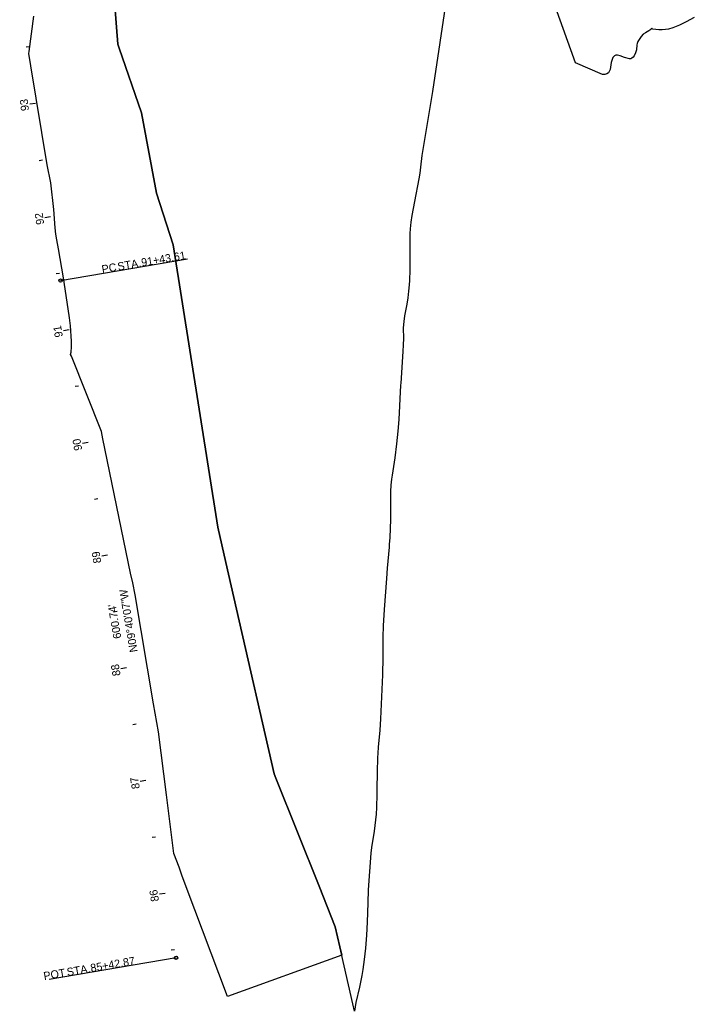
# Model space of a CAD drawing. Extents: x 1564202 to 1565586, y 631623 to 634181.
# Drawn here: x 1564402 to 1564991, y 631623 to 632490 of the extents above; entities that cross this region are included whole.
import ezdxf

# ---------------------------------------------------------------- set-up
doc = ezdxf.new("R2010")
doc.units = 0
for name, color, linetype in [('Default', 7, 'Continuous'), ('GE_P_Alignment_100_Bearings', 7, 'Continuous'), ('GE_P_Alignment_100_Cardinal_Points', 7, 'Continuous'), ('GE_P_Alignment_100_Distances', 7, 'Continuous'), ('GE_P_Alignment_100_Stations', 7, 'Continuous'), ('SC_Shading1', 7, 'Continuous')]:
    doc.layers.add(name, color=color, linetype=linetype)

msp = doc.modelspace()

# ---------------------------------------------------------------- linework, layer by layer
at = {"layer": 'Default'}
for points in [[(1564775.37, 632513.31), (1564762.45, 632427.39), (1564753.28, 632371.15), (1564752.1, 632361.08), (1564751.36, 632355.95), (1564750.48, 632350.82), (1564746.64, 632331.02), (1564744.5, 632318.94), (1564743.59, 632313.07), (1564742.95, 632307.19), (1564742.71, 632303.17), (1564742.61, 632298.28), (1564742.66, 632271.25), (1564742.49, 632261.94), (1564742.19, 632258.05), (1564741.57, 632252.52), (1564740.8, 632246.93), (1564739.92, 632241.4), (1564738.03, 632231.06), (1564737.32, 632226.21), (1564736.98, 632220.47), (1564737.03, 632211.27), (1564736.94, 632205.59), (1564736.67, 632199.82), (1564734.76, 632172.27), (1564734.64, 632170.53), (1564733.06, 632140.41), (1564732.19, 632130.11), (1564731.04, 632119.04), (1564729.44, 632107), (1564727.1, 632091.75), (1564726.63, 632088.3), (1564726.1, 632082.91), (1564725.79, 632077.49), (1564725.7, 632071.37), (1564725.76, 632053), (1564725.15, 632037.23), (1564724.75, 632031.09), (1564724.6, 632028.84), (1564722.89, 632010.32), (1564722.16, 632001.33), (1564720.14, 631974.33), (1564719.29, 631959.97), (1564719.16, 631950.08), (1564719.19, 631932.74), (1564718.88, 631917.2), (1564717.12, 631878.68), (1564716.41, 631868.66), (1564715, 631853.82), (1564714.59, 631848.57), (1564714.39, 631844.46), (1564714.3, 631840.49), (1564714.22, 631836.54), (1564713.91, 631812.89), (1564713.52, 631801.09), (1564713.14, 631795.21), (1564712.12, 631785.31), (1564711.47, 631780.41), (1564709.24, 631766.13), (1564708.69, 631761.13), (1564706.31, 631729), (1564705.82, 631717.72), (1564705.29, 631700.75), (1564704.69, 631689.39), (1564703.8, 631678.08), (1564702.85, 631668.13), (1564701.69, 631659.51), (1564700.77, 631654.36), (1564698.62, 631643.99), (1564695.47, 631630.52), (1564694.21, 631623.03), (1564692.81, 631629.31), (1564681.53, 631679.15), (1564677.51, 631696.85), (1564663.27, 631732.45), (1564625.51, 631826.87), (1564624.07, 631830.49), (1564591.14, 631974.47), (1564581.8, 632015.34), (1564574.72, 632046.34), (1564535.66, 632293.06), (1564521.07, 632338.41), (1564508.05, 632408.72), (1564488.46, 632465.01), (1564487.22, 632468.6), (1564484.64, 632502.1)], [(1564991.36, 632491.93), (1564984.28, 632488.07), (1564978.5, 632485.19), (1564972.82, 632482.91), (1564968.96, 632481.83), (1564966.33, 632481.36), (1564963.28, 632481.15), (1564960.54, 632481.22), (1564957.83, 632481.41), (1564954.81, 632481.8), (1564954.47, 632482.49), (1564952.53, 632481.03), (1564951.61, 632480.36), (1564948.67, 632478.64), (1564946.8, 632477.3), (1564944.91, 632475.27), (1564943.24, 632472.81), (1564942.22, 632470.97), (1564941.49, 632469.15), (1564941.25, 632468.07), (1564940.8, 632463.79), (1564940.1, 632461.08), (1564938.82, 632458.5), (1564937.94, 632457.29), (1564936.98, 632456.39), (1564936, 632455.89), (1564934.68, 632455.8), (1564930.55, 632457.09), (1564926.64, 632458.56), (1564924.29, 632459.08), (1564922.92, 632459.01), (1564921.75, 632458.58), (1564920.35, 632457.03), (1564919.53, 632455.15), (1564918.71, 632452.51), (1564917.83, 632446.61), (1564917.36, 632445.24), (1564916.3, 632443.72), (1564914.85, 632442.57), (1564913.1, 632442.02), (1564911.27, 632442.23), (1564887.64, 632452.2), (1564870.08, 632500.98)]]:
    msp.add_lwpolyline(points, dxfattribs=at)
at = {"layer": 'GE_P_Alignment_100_Cardinal_Points'}
for p, q in [((1564437.28, 632261.92), (1564548.18, 632280.82)), ((1564538.18, 631669.72), (1564427.28, 631650.82))]:
    msp.add_line(p, q, dxfattribs=at)
for centre in [(1564437.28, 632261.92), (1564538.18, 631669.72)]:
    msp.add_circle(centre, 1.5, dxfattribs=at)
at = {"layer": 'GE_P_Alignment_100_Stations'}
for p, q in [((1564409.98, 632466.45), (1564406.99, 632466.16)), ((1564415.24, 632416.73), (1564410.27, 632416.16)), ((1564421.37, 632367.11), (1564418.39, 632366.72)), ((1564428.36, 632317.6), (1564423.42, 632316.86)), ((1564436.22, 632268.22), (1564433.26, 632267.73)), ((1564444.61, 632218.93), (1564439.68, 632218.09)), ((1564453, 632169.64), (1564450.05, 632169.14)), ((1564461.4, 632120.35), (1564456.47, 632119.51)), ((1564469.8, 632071.06), (1564466.84, 632070.56)), ((1564478.2, 632021.77), (1564473.27, 632020.93)), ((1564486.59, 631972.48), (1564483.64, 631971.98)), ((1564494.99, 631923.19), (1564490.06, 631922.35)), ((1564503.39, 631873.9), (1564500.43, 631873.4)), ((1564511.79, 631824.61), (1564506.86, 631823.77)), ((1564520.19, 631775.32), (1564517.23, 631774.82)), ((1564528.58, 631726.03), (1564523.65, 631725.2)), ((1564536.98, 631676.75), (1564534.02, 631676.24))]:
    msp.add_line(p, q, dxfattribs=at)
at = {"layer": 'SC_Shading1'}
msp.add_lwpolyline([(1564484.64, 632502.1), (1564487.22, 632468.6), (1564488.46, 632465.01), (1564508.05, 632408.72), (1564521.07, 632338.41), (1564535.66, 632293.06), (1564574.72, 632046.34), (1564581.8, 632015.34), (1564591.14, 631974.47), (1564624.07, 631830.49), (1564625.51, 631826.87), (1564663.27, 631732.45), (1564677.51, 631696.85), (1564681.53, 631679.15), (1564683.16, 631671.94), (1564583.27, 631635.72), (1564547.21, 631731.87), (1564543.41, 631742.07), (1564540.8, 631749.03), (1564536.38, 631760.82), (1564529.82, 631812.19), (1564522.8, 631867.25), (1564518.6, 631891.89), (1564502.44, 631987.14), (1564500.29, 631997.52), (1564498.49, 632006.17), (1564474.19, 632123.64), (1564472.89, 632129.86), (1564446.71, 632195.69), (1564446.03, 632197.38), (1564446.4, 632199.29), (1564446.84, 632203.91), (1564446.91, 632206.46), (1564446.81, 632208.91), (1564445.77, 632222.25), (1564444.91, 632229.41), (1564442.18, 632248.99), (1564439.82, 632264.26), (1564435.48, 632289.62), (1564433.93, 632297.65), (1564433.14, 632302.43), (1564432.53, 632308.07), (1564431.39, 632324.12), (1564428.59, 632347.51), (1564425.43, 632363.02), (1564411.34, 632449.6), (1564409.6, 632460.38), (1564409.85, 632462.34), (1564413.76, 632493.17)], dxfattribs=at)

# ---------------------------------------------------------------- texts
at = {"layer": 'GE_P_Alignment_100_Bearings'}
msp.add_text('N09°40\'07"W', height=7, rotation=99.66875, dxfattribs=at).set_placement((1564504.73, 631937.49))
at = {"layer": 'GE_P_Alignment_100_Cardinal_Points'}
for s, rotation, p in [('91+43.61', 9.66824, (1564508.39, 632274.14)), ('PC', 9.66824, (1564473.79, 632268.25)), (' STA. ', 9.66824, (1564485.09, 632270.18)), ('85+42.87', 9.66875, (1564463.98, 631657.18)), ('POT', 9.66875, (1564422.94, 631650.19)), (' STA. ', 9.66875, (1564440.69, 631653.21))]:
    msp.add_text(s, height=7, rotation=rotation, dxfattribs=at).set_placement(p)
at = {"layer": 'GE_P_Alignment_100_Distances'}
msp.add_text("600.74'", height=7, rotation=99.66875, dxfattribs=at).set_placement((1564490.43, 631949.34))
at = {"layer": 'GE_P_Alignment_100_Stations'}
for s, rotation, p in [('93', 96.54059, (1564409.64, 632410.67)), ('92', 98.54049, (1564422.98, 632311.33)), ('91', 99.66875, (1564439.3, 632212.87)), ('90', 99.66875, (1564456.18, 632113.81)), ('89', 99.66875, (1564472.96, 632015.3)), ('88', 99.66875, (1564489.76, 631916.68)), ('87', 99.66875, (1564506.59, 631817.9)), ('86', 99.66875, (1564523.36, 631719.46))]:
    msp.add_text(s, height=7, rotation=rotation, dxfattribs=at).set_placement(p)

doc.saveas('drawing.dxf')
